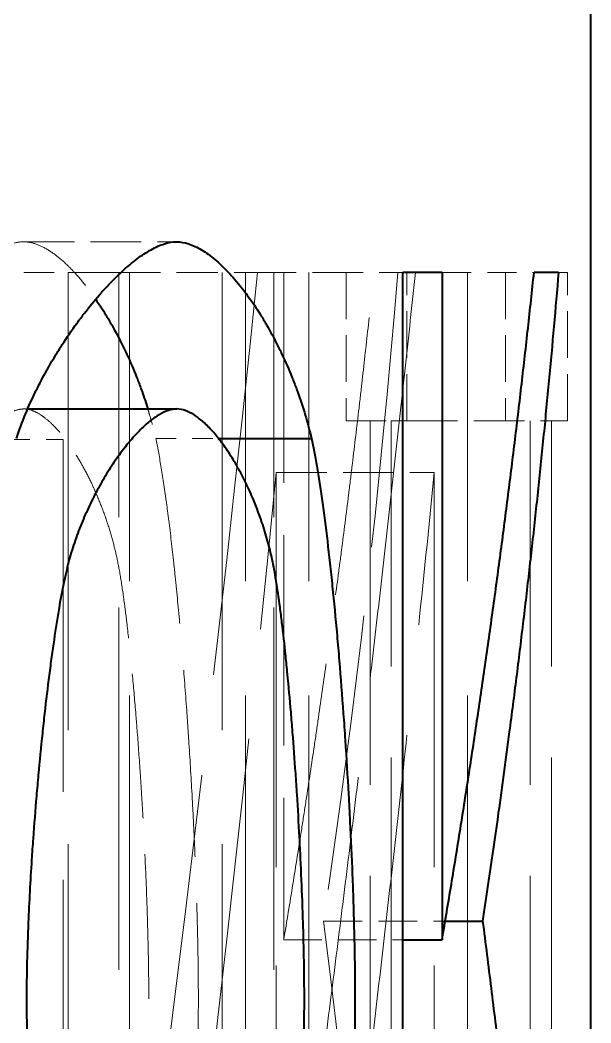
# Model space of a CAD drawing. Header units: millimetres. Extents: x 0 to 51860, y 0 to 5940.
# Drawn here: x 5373.14 to 5376.68, y 1726.55 to 1732.77 of the extents above; entities that cross this region are included whole.
import ezdxf

# ---------------------------------------------------------------- set-up
doc = ezdxf.new("R2010")
doc.units = ezdxf.units.MM
doc.header["$LTSCALE"] = 10
doc.linetypes.add('DASHED', pattern=[0.2067, 0.1654, -0.0413])
doc.layers.add('가려진 것(ISO)', color=2, linetype='DASHED', lineweight=18)
doc.layers.add('가시적인 것(ISO)', color=3, linetype='Continuous', lineweight=40)

msp = doc.modelspace()

# ---------------------------------------------------------------- linework, layer by layer
at = {"layer": '가려진 것(ISO)', "ltscale": 0.19037}
for p, q in [((5373.1633, 1731.393), (5374.1122, 1731.393)), ((5374.539, 1731.2034), (5375.5158, 1731.2034)), ((5375.5394, 1730.2844), (5376.5366, 1730.2844)), ((5372.4732, 1730.1677), (5373.4081, 1730.1677)), ((5374.7294, 1729.9635), (5375.7101, 1729.9635))]:
    msp.add_line(p, q, dxfattribs=at)
at = {"layer": '가려진 것(ISO)', "ltscale": 0.113745}
msp.add_line((5372.8762, 1731.2034), (5373.4399, 1731.2034), dxfattribs=at)
at = {"layer": '가려진 것(ISO)', "ltscale": 1.714127}
for p, q in [((5373.4399, 1731.2034), (5373.4399, 1722.2034)), ((5373.8193, 1722.2034), (5373.8193, 1731.2034)), ((5374.3944, 1731.2034), (5374.3944, 1722.2034)), ((5374.539, 1722.2034), (5374.539, 1731.2034)), ((5374.9315, 1722.2034), (5374.9315, 1731.2034)), ((5375.9162, 1722.2034), (5375.9162, 1731.2034))]:
    msp.add_line(p, q, dxfattribs=at)
at = {"layer": '가려진 것(ISO)', "ltscale": 0.208214}
msp.add_line((5373.7544, 1731.2034), (5373.4399, 1731.2034), dxfattribs=at)
at = {"layer": '가려진 것(ISO)', "ltscale": 1.357112}
for p, q in [((5373.7544, 1724.0778), (5373.7544, 1731.2034)), ((5374.7153, 1724.0778), (5374.7153, 1731.2034))]:
    msp.add_line(p, q, dxfattribs=at)
at = {"layer": '가려진 것(ISO)', "ltscale": 0.155415}
msp.add_line((5373.7544, 1731.2034), (5374.539, 1731.2034), dxfattribs=at)
at = {"layer": '가려진 것(ISO)', "ltscale": 0.787555}
msp.add_line((5374.7763, 1731.2034), (5374.7763, 1727.0681), dxfattribs=at)
at = {"layer": '가려진 것(ISO)', "ltscale": 0.174935}
for p, q in [((5375.1626, 1731.2034), (5375.1626, 1730.2844)), ((5375.5394, 1730.2844), (5375.5394, 1731.2034)), ((5376.152, 1731.2034), (5376.152, 1730.2844)), ((5376.5366, 1730.2844), (5376.5366, 1731.2034))]:
    msp.add_line(p, q, dxfattribs=at)
at = {"layer": '가려진 것(ISO)', "ltscale": 0.109331}
msp.add_line((5375.7579, 1731.2034), (5376.3284, 1731.2034), dxfattribs=at)
at = {"layer": '가려진 것(ISO)', "ltscale": 0.010728}
msp.add_line((5376.4799, 1731.2034), (5376.5366, 1731.2034), dxfattribs=at)
at = {"layer": '가려진 것(ISO)', "ltscale": 0.004581}
msp.add_line((5373.1656, 1730.3574), (5373.1889, 1730.3574), dxfattribs=at)
at = {"layer": '가려진 것(ISO)', "ltscale": 0.21366}
for p, q in [((5375.1626, 1730.2844), (5375.3123, 1730.2844)), ((5375.4416, 1730.2844), (5375.5394, 1730.2844))]:
    msp.add_line(p, q, dxfattribs=at)
at = {"layer": '가려진 것(ISO)', "ltscale": 1.364058}
for p, q in [((5375.3123, 1730.2844), (5375.3123, 1723.1223)), ((5375.4416, 1723.1223), (5375.4416, 1730.2844)), ((5376.3048, 1730.2844), (5376.3048, 1723.1223)), ((5376.4368, 1723.1223), (5376.4368, 1730.2844))]:
    msp.add_line(p, q, dxfattribs=at)
at = {"layer": '가려진 것(ISO)', "ltscale": 0.024719}
msp.add_line((5375.3123, 1730.2844), (5375.4416, 1730.2844), dxfattribs=at)
at = {"layer": '가려진 것(ISO)', "ltscale": 0.076738}
msp.add_line((5373.9827, 1730.175), (5374.3722, 1730.175), dxfattribs=at)
at = {"layer": '가려진 것(ISO)', "ltscale": 1.319605}
msp.add_line((5373.4081, 1730.1677), (5373.4081, 1723.239), dxfattribs=at)
at = {"layer": '가려진 것(ISO)', "ltscale": 1.477969}
for p, q in [((5374.7294, 1729.9635), (5374.7294, 1722.2034)), ((5375.7101, 1729.9635), (5375.7101, 1722.2034))]:
    msp.add_line(p, q, dxfattribs=at)
at = {"layer": '가려진 것(ISO)', "ltscale": 0.145625}
msp.add_line((5375.0228, 1727.1847), (5375.7777, 1727.1847), dxfattribs=at)
at = {"layer": '가려진 것(ISO)', "ltscale": 0.143387}
msp.add_line((5374.7763, 1727.0681), (5375.5158, 1727.0681), dxfattribs=at)
at = {"layer": '가려진 것(ISO)', "ltscale": 0.600494}
msp.add_open_spline([(5372.1907, 1730.175), (5372.2065, 1730.2249), (5372.2247, 1730.2748), (5372.2649, 1730.3744), (5372.287, 1730.4239), (5372.3225, 1730.4974), (5372.3347, 1730.5217), (5372.3725, 1730.5941), (5372.3991, 1730.6416), (5372.4405, 1730.7112), (5372.4546, 1730.734), (5372.4974, 1730.8017), (5372.5269, 1730.8455), (5372.5719, 1730.9086), (5372.587, 1730.9292), (5372.6327, 1730.9896), (5372.6636, 1731.028), (5372.7099, 1731.0822), (5372.7254, 1731.0997), (5372.7717, 1731.1503), (5372.8025, 1731.1816), (5372.8482, 1731.2244), (5372.8633, 1731.2379), (5372.9083, 1731.2763), (5372.9378, 1731.2989), (5372.9808, 1731.3277), (5372.9949, 1731.3365), (5373.0367, 1731.3601), (5373.0637, 1731.3722), (5373.1153, 1731.3887), (5373.14, 1731.393), (5373.1633, 1731.393)], degree=3, knots=[0, 0, 0, 0, 0.083333, 0.083333, 0.166667, 0.166667, 0.208333, 0.208333, 0.291667, 0.291667, 0.333333, 0.333333, 0.416667, 0.416667, 0.458333, 0.458333, 0.541667, 0.541667, 0.583333, 0.583333, 0.666667, 0.666667, 0.708333, 0.708333, 0.791667, 0.791667, 0.833333, 0.833333, 0.916667, 0.916667, 1, 1, 1, 1], dxfattribs=at)
at = {"layer": '가려진 것(ISO)', "ltscale": 0.29248}
msp.add_open_spline([(5373.1633, 1731.393), (5373.187, 1731.393), (5373.2117, 1731.3886), (5373.2626, 1731.3715), (5373.2887, 1731.359), (5373.3285, 1731.3347), (5373.3419, 1731.3257), (5373.3822, 1731.2961), (5373.4094, 1731.273), (5373.4501, 1731.2337), (5373.4636, 1731.2198), (5373.5042, 1731.1762), (5373.5311, 1731.1442), (5373.5709, 1731.0927), (5373.584, 1731.075), (5373.6016, 1731.0502), (5373.6062, 1731.0437), (5373.6107, 1731.0372)], degree=3, knots=[0, 0, 0, 0, 0.0833333, 0.0833333, 0.1666667, 0.1666667, 0.2083333, 0.2083333, 0.2916667, 0.2916667, 0.3333333, 0.3333333, 0.4166667, 0.4166667, 0.4583333, 0.4583333, 0.4729508, 0.4729508, 0.4729508, 0.4729508], dxfattribs=at)
at = {"layer": '가려진 것(ISO)', "ltscale": 1.516449}
msp.add_open_spline([(5374.6143, 1731.2034), (5374.3692, 1728.8282), (5374.0823, 1726.453), (5373.7544, 1724.0778)], degree=3, dxfattribs=at)
at = {"layer": '가려진 것(ISO)', "ltscale": 1.522627}
msp.add_open_spline([(5375.5927, 1731.2034), (5375.5718, 1731.0055), (5375.5296, 1730.6096), (5375.4753, 1730.1147), (5375.4198, 1729.6199), (5375.3746, 1729.224), (5375.317, 1728.7292), (5375.27, 1728.3333), (5375.2101, 1727.8385), (5375.1614, 1727.4426), (5375.0993, 1726.9478), (5375.0488, 1726.5519), (5374.9717, 1725.9581), (5374.8666, 1725.1664), (5374.7711, 1724.4736), (5374.7153, 1724.0778)], degree=3, knots=[0, 0, 0, 0, 0.0666216, 0.1332431, 0.1665539, 0.2331755, 0.2664863, 0.3331078, 0.3664186, 0.4330402, 0.466351, 0.5329725, 0.5662833, 0.6662157, 0.7994588, 0.7994588, 0.7994588, 0.7994588], dxfattribs=at)
at = {"layer": '가려진 것(ISO)', "ltscale": 1.046337}
msp.add_open_spline([(5374.7763, 1727.0681), (5374.7954, 1727.1829), (5374.8143, 1727.2978), (5374.8514, 1727.5275), (5374.8788, 1727.6998), (5374.9234, 1727.987), (5374.9581, 1728.2168), (5375.0003, 1728.5039), (5375.0332, 1728.7337), (5375.0732, 1729.0208), (5375.1043, 1729.2506), (5375.142, 1729.5378), (5375.1712, 1729.7675), (5375.2066, 1730.0547), (5375.234, 1730.2844), (5375.2539, 1730.4567), (5375.2736, 1730.629), (5375.2864, 1730.7439), (5375.3114, 1730.9736), (5375.3235, 1731.0885), (5375.3354, 1731.2034)], degree=3, knots=[0, 0, 0, 0, 0.0461882, 0.0461882, 0.0923765, 0.1154706, 0.1616589, 0.184753, 0.2309412, 0.2540354, 0.3002236, 0.3233177, 0.369506, 0.3926001, 0.4387884, 0.4618825, 0.4618825, 0.5080707, 0.5080707, 0.554259, 0.554259, 0.554259, 0.554259], dxfattribs=at)
at = {"layer": '가려진 것(ISO)', "ltscale": 1.034278}
msp.add_open_spline([(5375.4839, 1731.2034), (5375.375, 1729.8638), (5375.2212, 1728.5243), (5375.0228, 1727.1847)], degree=3, dxfattribs=at)
at = {"layer": '가려진 것(ISO)', "ltscale": 0.423996}
msp.add_open_spline([(5373.1656, 1730.3574), (5373.1488, 1730.3574), (5373.1138, 1730.3511), (5373.0669, 1730.3287), (5373.0181, 1730.2965), (5372.9779, 1730.2631), (5372.9267, 1730.2128), (5372.8853, 1730.166), (5372.8337, 1730.1004), (5372.7927, 1730.0426), (5372.7427, 1729.9644), (5372.7039, 1729.8977), (5372.6576, 1729.8097), (5372.6227, 1729.7362), (5372.5824, 1729.6413), (5372.546, 1729.5437), (5372.5217, 1729.4639), (5372.5109, 1729.4238)], degree=3, knots=[0, 0, 0, 0, 0.083333, 0.166667, 0.208333, 0.291667, 0.333333, 0.416667, 0.458333, 0.541667, 0.583333, 0.666667, 0.708333, 0.791667, 0.833333, 0.916667, 1, 1, 1, 1], dxfattribs=at)
at = {"layer": '가려진 것(ISO)', "ltscale": 0.422311}
msp.add_open_spline([(5373.7443, 1729.4238), (5373.7362, 1729.4627), (5373.7175, 1729.5405), (5373.6886, 1729.6364), (5373.6559, 1729.7303), (5373.6271, 1729.8033), (5373.5883, 1729.8911), (5373.5551, 1729.9581), (5373.5117, 1730.0368), (5373.4755, 1730.0953), (5373.4292, 1730.1618), (5373.3915, 1730.2093), (5373.3443, 1730.2607), (5373.3066, 1730.2948), (5373.2604, 1730.3279), (5373.2155, 1730.3509), (5373.1817, 1730.3574), (5373.1656, 1730.3574)], degree=3, knots=[0, 0, 0, 0, 0.083333, 0.166667, 0.208333, 0.291667, 0.333333, 0.416667, 0.458333, 0.541667, 0.583333, 0.666667, 0.708333, 0.791667, 0.833333, 0.916667, 1, 1, 1, 1], dxfattribs=at)
at = {"layer": '가려진 것(ISO)', "ltscale": 0.049625}
msp.add_open_spline([(5373.9338, 1730.3574), (5373.9377, 1730.3449), (5373.9414, 1730.3325), (5373.9593, 1730.2715), (5373.9719, 1730.223), (5373.9827, 1730.175)], degree=3, knots=[0.8952939, 0.8952939, 0.8952939, 0.8952939, 0.9166667, 0.9166667, 1, 1, 1, 1], dxfattribs=at)
at = {"layer": '가려진 것(ISO)', "ltscale": 0.700023}
msp.add_open_spline([(5373.9827, 1730.175), (5373.9936, 1730.1252), (5374.0045, 1730.0673), (5374.0154, 1730.0025), (5374.0262, 1729.9377), (5374.037, 1729.8659), (5374.0477, 1729.7882), (5374.0531, 1729.7493), (5374.0584, 1729.709), (5374.0637, 1729.6673), (5374.0742, 1729.5839), (5374.0846, 1729.495), (5374.0947, 1729.4018), (5374.0997, 1729.3552), (5374.1047, 1729.3074), (5374.1096, 1729.2588), (5374.1194, 1729.1614), (5374.1289, 1729.0601), (5374.1381, 1728.956), (5374.1426, 1728.9039), (5374.1471, 1728.8512), (5374.1515, 1728.7978), (5374.1602, 1728.6911), (5374.1685, 1728.5821), (5374.1763, 1728.4717), (5374.1802, 1728.4165), (5374.184, 1728.361), (5374.1876, 1728.3053), (5374.1949, 1728.1939), (5374.2017, 1728.0817), (5374.2078, 1727.9697), (5374.2109, 1727.9137), (5374.2138, 1727.8578), (5374.2165, 1727.8021), (5374.222, 1727.6906), (5374.2269, 1727.5799), (5374.231, 1727.4709), (5374.2331, 1727.4165), (5374.235, 1727.3625), (5374.2367, 1727.309), (5374.24, 1727.2021), (5374.2427, 1727.0975), (5374.2444, 1726.9962), (5374.2462, 1726.8949), (5374.2471, 1726.797), (5374.2471, 1726.7034)], degree=3, knots=[0, 0, 0, 0, 0.083333, 0.083333, 0.083333, 0.166667, 0.166667, 0.166667, 0.208333, 0.208333, 0.208333, 0.291667, 0.291667, 0.291667, 0.333333, 0.333333, 0.333333, 0.416667, 0.416667, 0.416667, 0.458333, 0.458333, 0.458333, 0.541667, 0.541667, 0.541667, 0.583333, 0.583333, 0.583333, 0.666667, 0.666667, 0.666667, 0.708333, 0.708333, 0.708333, 0.791667, 0.791667, 0.791667, 0.833333, 0.833333, 0.833333, 0.916667, 0.916667, 0.916667, 1, 1, 1, 1], dxfattribs=at)
at = {"layer": '가려진 것(ISO)', "ltscale": 1.654386}
msp.add_open_spline([(5373.8153, 1722.2034), (5374.1699, 1724.7901), (5374.475, 1727.3768), (5374.7294, 1729.9635)], degree=3, dxfattribs=at)
at = {"layer": '가려진 것(ISO)', "ltscale": 1.66122}
msp.add_open_spline([(5374.7774, 1722.2034), (5374.8051, 1722.4011), (5374.8598, 1722.7965), (5374.9267, 1723.2908), (5374.9925, 1723.7851), (5375.0443, 1724.1805), (5375.1079, 1724.6748), (5375.1578, 1725.0702), (5375.2192, 1725.5645), (5375.2674, 1725.9599), (5375.3265, 1726.4542), (5375.3729, 1726.8496), (5375.4298, 1727.3438), (5375.4744, 1727.7393), (5375.5369, 1728.3049), (5375.6132, 1729.0134), (5375.676, 1729.623), (5375.7101, 1729.9635)], degree=3, knots=[0, 0, 0, 0, 0.0666667, 0.1333333, 0.1666667, 0.2333333, 0.2666667, 0.3333333, 0.3666667, 0.4333333, 0.4666667, 0.5333333, 0.5666667, 0.6333333, 0.6666667, 0.7574077, 0.872223, 0.872223, 0.872223, 0.872223], dxfattribs=at)
at = {"layer": '가려진 것(ISO)', "ltscale": 0.541709}
msp.add_open_spline([(5373.9397, 1726.7034), (5373.9397, 1726.7775), (5373.9383, 1726.9326), (5373.9334, 1727.1393), (5373.9264, 1727.3527), (5373.9191, 1727.5274), (5373.9083, 1727.7477), (5373.8982, 1727.9243), (5373.8842, 1728.1425), (5373.8718, 1728.3137), (5373.8553, 1728.5204), (5373.8412, 1728.6788), (5373.8228, 1728.865), (5373.8076, 1729.0032), (5373.7881, 1729.1595), (5373.7682, 1729.2979), (5373.7523, 1729.3861), (5373.7443, 1729.4238)], degree=3, knots=[0, 0, 0, 0, 0.083333, 0.166667, 0.208333, 0.291667, 0.333333, 0.416667, 0.458333, 0.541667, 0.583333, 0.666667, 0.708333, 0.791667, 0.833333, 0.916667, 1, 1, 1, 1], dxfattribs=at)
at = {"layer": '가려진 것(ISO)', "ltscale": 1.201057}
msp.add_open_spline([(5375.0228, 1727.1847), (5375.2328, 1725.5243), (5375.3929, 1723.8638), (5375.5026, 1722.2034)], degree=3, dxfattribs=at)
at = {"layer": '가려진 것(ISO)', "ltscale": 0.933334}
msp.add_open_spline([(5372.2512, 1726.7034), (5372.2512, 1726.5557), (5372.2586, 1726.2588), (5372.2846, 1725.8896), (5372.3216, 1725.5263), (5372.3594, 1725.2419), (5372.4154, 1724.8988), (5372.4664, 1724.6358), (5372.5365, 1724.3259), (5372.5971, 1724.0946), (5372.6768, 1723.8308), (5372.7431, 1723.6417), (5372.828, 1723.437), (5372.8967, 1723.3004), (5372.9739, 1723.1811), (5373.025, 1723.1217), (5373.0754, 1723.0797), (5373.117, 1723.0559), (5373.1495, 1723.0494), (5373.1656, 1723.0494)], degree=3, knots=[0, 0, 0, 0, 0.083333, 0.166667, 0.208333, 0.291667, 0.333333, 0.416667, 0.458333, 0.541667, 0.583333, 0.666667, 0.708333, 0.791667, 0.833333, 0.895833, 0.916667, 0.958333, 1, 1, 1, 1], dxfattribs=at)
at = {"layer": '가려진 것(ISO)', "ltscale": 0.932533}
msp.add_open_spline([(5373.1656, 1723.0494), (5373.1816, 1723.0494), (5373.2139, 1723.0559), (5373.2542, 1723.0797), (5373.3025, 1723.1217), (5373.3504, 1723.1811), (5373.4212, 1723.3004), (5373.4824, 1723.437), (5373.5557, 1723.6417), (5373.6115, 1723.8308), (5373.6769, 1724.0946), (5373.7252, 1724.3259), (5373.78, 1724.6358), (5373.8189, 1724.8988), (5373.8609, 1725.2419), (5373.8887, 1725.5263), (5373.9157, 1725.8896), (5373.9344, 1726.2588), (5373.9397, 1726.5557), (5373.9397, 1726.7034)], degree=3, knots=[0, 0, 0, 0, 0.041667, 0.083333, 0.104167, 0.166667, 0.208333, 0.291667, 0.333333, 0.416667, 0.458333, 0.541667, 0.583333, 0.666667, 0.708333, 0.791667, 0.833333, 0.916667, 1, 1, 1, 1], dxfattribs=at)
at = {"layer": '가려진 것(ISO)', "ltscale": 0.698912}
msp.add_open_spline([(5374.2471, 1726.7034), (5374.2471, 1726.6122), (5374.2462, 1726.5163), (5374.2445, 1726.4168), (5374.2428, 1726.3173), (5374.2402, 1726.2142), (5374.2369, 1726.1084), (5374.2353, 1726.0556), (5374.2334, 1726.0021), (5374.2314, 1725.9481), (5374.2273, 1725.84), (5374.2226, 1725.73), (5374.2172, 1725.619), (5374.2145, 1725.5635), (5374.2116, 1725.5077), (5374.2086, 1725.4519), (5374.2025, 1725.3402), (5374.1959, 1725.2281), (5374.1887, 1725.1166), (5374.1851, 1725.0609), (5374.1814, 1725.0053), (5374.1775, 1724.95), (5374.1698, 1724.8395), (5374.1616, 1724.7301), (5374.1529, 1724.623), (5374.1486, 1724.5695), (5374.1441, 1724.5165), (5374.1396, 1724.4642), (5374.1305, 1724.3596), (5374.121, 1724.2578), (5374.1112, 1724.1599), (5374.1063, 1724.1109), (5374.1013, 1724.0629), (5374.0962, 1724.016), (5374.0861, 1723.9223), (5374.0757, 1723.8329), (5374.0651, 1723.749), (5374.0598, 1723.707), (5374.0544, 1723.6664), (5374.049, 1723.6273), (5374.0382, 1723.5492), (5374.0272, 1723.477), (5374.0161, 1723.4119), (5374.0051, 1723.3469), (5373.9939, 1723.2889), (5373.9827, 1723.239)], degree=3, knots=[0, 0, 0, 0, 0.083333, 0.083333, 0.083333, 0.166667, 0.166667, 0.166667, 0.208333, 0.208333, 0.208333, 0.291667, 0.291667, 0.291667, 0.333333, 0.333333, 0.333333, 0.416667, 0.416667, 0.416667, 0.458333, 0.458333, 0.458333, 0.541667, 0.541667, 0.541667, 0.583333, 0.583333, 0.583333, 0.666667, 0.666667, 0.666667, 0.708333, 0.708333, 0.708333, 0.791667, 0.791667, 0.791667, 0.833333, 0.833333, 0.833333, 0.916667, 0.916667, 0.916667, 1, 1, 1, 1], dxfattribs=at)
at = {"layer": '가시적인 것(ISO)'}
for p, q in [((5376.6812, 1711.7463), (5376.6812, 1745.7463)), ((5375.7579, 1731.2034), (5375.5158, 1731.2034)), ((5375.5158, 1722.2034), (5375.5158, 1731.2034)), ((5375.7579, 1731.2034), (5375.7579, 1727.0681)), ((5376.4799, 1731.2034), (5376.3284, 1731.2034)), ((5373.1889, 1730.3574), (5374.1145, 1730.3574)), ((5374.3722, 1730.175), (5374.9483, 1730.175)), ((5375.7777, 1727.1847), (5376.0095, 1727.1847)), ((5375.5158, 1727.0681), (5375.7579, 1727.0681))]:
    msp.add_line(p, q, dxfattribs=at)
for points, knots in [([(5373.1198, 1730.175), (5373.136, 1730.2249), (5373.1545, 1730.2748), (5373.1751, 1730.3246), (5373.1956, 1730.3744), (5373.2181, 1730.4239), (5373.2423, 1730.4729), (5373.2543, 1730.4974), (5373.2668, 1730.5217), (5373.2797, 1730.5459), (5373.3053, 1730.5941), (5373.3324, 1730.6416), (5373.3606, 1730.688), (5373.3747, 1730.7112), (5373.3891, 1730.734), (5373.4036, 1730.7566), (5373.4328, 1730.8017), (5373.4629, 1730.8455), (5373.4935, 1730.8876), (5373.5088, 1730.9086), (5373.5242, 1730.9292), (5373.5398, 1730.9493), (5373.5709, 1730.9896), (5373.6023, 1731.028), (5373.6339, 1731.0641), (5373.6496, 1731.0822), (5373.6654, 1731.0997), (5373.6812, 1731.1166), (5373.7127, 1731.1503), (5373.7441, 1731.1816), (5373.7752, 1731.2101), (5373.7907, 1731.2244), (5373.8061, 1731.2379), (5373.8214, 1731.2507), (5373.852, 1731.2763), (5373.8821, 1731.2989), (5373.9113, 1731.3181), (5373.926, 1731.3277), (5373.9404, 1731.3365), (5373.9546, 1731.3443), (5373.9831, 1731.3601), (5374.0106, 1731.3722), (5374.0369, 1731.3805), (5374.0632, 1731.3887), (5374.0884, 1731.393), (5374.1122, 1731.393)], [0, 0, 0, 0, 0.083333, 0.083333, 0.083333, 0.166667, 0.166667, 0.166667, 0.208333, 0.208333, 0.208333, 0.291667, 0.291667, 0.291667, 0.333333, 0.333333, 0.333333, 0.416667, 0.416667, 0.416667, 0.458333, 0.458333, 0.458333, 0.541667, 0.541667, 0.541667, 0.583333, 0.583333, 0.583333, 0.666667, 0.666667, 0.666667, 0.708333, 0.708333, 0.708333, 0.791667, 0.791667, 0.791667, 0.833333, 0.833333, 0.833333, 0.916667, 0.916667, 0.916667, 1, 1, 1, 1]), ([(5374.1122, 1731.393), (5374.1364, 1731.393), (5374.1616, 1731.3886), (5374.1875, 1731.38), (5374.2135, 1731.3715), (5374.2401, 1731.359), (5374.2672, 1731.3428), (5374.2808, 1731.3347), (5374.2944, 1731.3257), (5374.3081, 1731.3158), (5374.3356, 1731.2961), (5374.3632, 1731.273), (5374.3909, 1731.2468), (5374.4048, 1731.2337), (5374.4186, 1731.2198), (5374.4324, 1731.2053), (5374.46, 1731.1762), (5374.4875, 1731.1442), (5374.5145, 1731.1099), (5374.528, 1731.0927), (5374.5415, 1731.075), (5374.5547, 1731.0566), (5374.5813, 1731.02), (5374.6074, 1730.9812), (5374.6327, 1730.9405), (5374.6453, 1730.9202), (5374.6578, 1730.8994), (5374.67, 1730.8783), (5374.6945, 1730.8359), (5374.7181, 1730.792), (5374.7407, 1730.7469), (5374.752, 1730.7243), (5374.763, 1730.7015), (5374.7737, 1730.6784), (5374.7952, 1730.6322), (5374.8154, 1730.585), (5374.8344, 1730.5373), (5374.8438, 1730.5134), (5374.853, 1730.4894), (5374.8617, 1730.4653), (5374.8793, 1730.4171), (5374.8954, 1730.3685), (5374.9098, 1730.32), (5374.9243, 1730.2715), (5374.9372, 1730.223), (5374.9483, 1730.175)], [0, 0, 0, 0, 0.083333, 0.083333, 0.083333, 0.166667, 0.166667, 0.166667, 0.208333, 0.208333, 0.208333, 0.291667, 0.291667, 0.291667, 0.333333, 0.333333, 0.333333, 0.416667, 0.416667, 0.416667, 0.458333, 0.458333, 0.458333, 0.541667, 0.541667, 0.541667, 0.583333, 0.583333, 0.583333, 0.666667, 0.666667, 0.666667, 0.708333, 0.708333, 0.708333, 0.791667, 0.791667, 0.791667, 0.833333, 0.833333, 0.833333, 0.916667, 0.916667, 0.916667, 1, 1, 1, 1]), ([(5375.7579, 1727.0681), (5375.7775, 1727.1829), (5375.816, 1727.4127), (5375.8625, 1727.6998), (5375.908, 1727.987), (5375.9434, 1728.2168), (5375.9865, 1728.5039), (5376.0201, 1728.7337), (5376.0608, 1729.0208), (5376.0925, 1729.2506), (5376.131, 1729.5378), (5376.1609, 1729.7675), (5376.197, 1730.0547), (5376.225, 1730.2844), (5376.2588, 1730.5716), (5376.2914, 1730.8588), (5376.3163, 1731.0885), (5376.3284, 1731.2034)], [0, 0, 0, 0, 0.0461882, 0.0923765, 0.1154706, 0.1616589, 0.184753, 0.2309412, 0.2540354, 0.3002236, 0.3233177, 0.369506, 0.3926001, 0.4387884, 0.4618825, 0.5080707, 0.554259, 0.554259, 0.554259, 0.554259]), ([(5376.4799, 1731.2034), (5376.4706, 1731.0918), (5376.4515, 1730.8685), (5376.4259, 1730.5894), (5376.3992, 1730.3104), (5376.3769, 1730.0871), (5376.3478, 1729.808), (5376.3236, 1729.5848), (5376.2921, 1729.3057), (5376.2659, 1729.0824), (5376.2321, 1728.8034), (5376.204, 1728.5801), (5376.1605, 1728.2452), (5376.1, 1727.7987), (5376.0432, 1727.408), (5376.0095, 1727.1847)], [0, 0, 0, 0, 0.0456734, 0.0913468, 0.1141835, 0.1598569, 0.1826936, 0.2283671, 0.2512038, 0.2968772, 0.3197139, 0.3653873, 0.388224, 0.4567341, 0.5480809, 0.5480809, 0.5480809, 0.5480809]), ([(5373.6107, 1731.0372), (5373.632, 1731.0063), (5373.653, 1730.974), (5373.6858, 1730.9202), (5373.698, 1730.8994), (5373.734, 1730.8359), (5373.7572, 1730.792), (5373.7904, 1730.7243), (5373.8012, 1730.7015), (5373.8327, 1730.6322), (5373.8526, 1730.585), (5373.8804, 1730.5134), (5373.8893, 1730.4894), (5373.9107, 1730.4295), (5373.9227, 1730.3934), (5373.9338, 1730.3574)], [0.4729508, 0.4729508, 0.4729508, 0.4729508, 0.5416667, 0.5416667, 0.5833333, 0.5833333, 0.6666667, 0.6666667, 0.7083333, 0.7083333, 0.7916667, 0.7916667, 0.8333333, 0.8333333, 0.8952939, 0.8952939, 0.8952939, 0.8952939]), ([(5374.1145, 1730.3574), (5374.0974, 1730.3574), (5374.0796, 1730.3542), (5374.0611, 1730.3482), (5374.0425, 1730.3421), (5374.0234, 1730.3332), (5374.0037, 1730.3216), (5373.9742, 1730.3043), (5373.9436, 1730.2809), (5373.9125, 1730.2524), (5373.9021, 1730.243), (5373.8917, 1730.2329), (5373.8812, 1730.2223), (5373.8602, 1730.2011), (5373.8391, 1730.1777), (5373.818, 1730.1524), (5373.8075, 1730.1398), (5373.797, 1730.1267), (5373.7865, 1730.1131), (5373.7655, 1730.086), (5373.7446, 1730.057), (5373.724, 1730.0266), (5373.7137, 1730.0113), (5373.7035, 1729.9957), (5373.6934, 1729.9797), (5373.6732, 1729.9477), (5373.6534, 1729.9144), (5373.6342, 1729.8798), (5373.6246, 1729.8625), (5373.6151, 1729.8449), (5373.6059, 1729.8271), (5373.5873, 1729.7914), (5373.5695, 1729.7546), (5373.5526, 1729.717), (5373.5442, 1729.6982), (5373.536, 1729.6793), (5373.528, 1729.6601), (5373.5121, 1729.6218), (5373.4972, 1729.5828), (5373.4836, 1729.5433), (5373.4699, 1729.5038), (5373.4575, 1729.4639), (5373.4466, 1729.4238)], [0, 0, 0, 0, 0.083333, 0.083333, 0.083333, 0.166667, 0.166667, 0.166667, 0.291667, 0.291667, 0.291667, 0.333333, 0.333333, 0.333333, 0.416667, 0.416667, 0.416667, 0.458333, 0.458333, 0.458333, 0.541667, 0.541667, 0.541667, 0.583333, 0.583333, 0.583333, 0.666667, 0.666667, 0.666667, 0.708333, 0.708333, 0.708333, 0.791667, 0.791667, 0.791667, 0.833333, 0.833333, 0.833333, 0.916667, 0.916667, 0.916667, 1, 1, 1, 1]), ([(5374.705, 1729.4238), (5374.6967, 1729.4627), (5374.6872, 1729.5016), (5374.6765, 1729.5402), (5374.6658, 1729.5789), (5374.654, 1729.6172), (5374.6412, 1729.655), (5374.622, 1729.7118), (5374.6005, 1729.7673), (5374.5773, 1729.8207), (5374.5696, 1729.8384), (5374.5617, 1729.856), (5374.5536, 1729.8733), (5374.5373, 1729.9079), (5374.5204, 1729.9414), (5374.503, 1729.9735), (5374.4942, 1729.9896), (5374.4854, 1730.0053), (5374.4764, 1730.0207), (5374.4584, 1730.0514), (5374.44, 1730.0806), (5374.4212, 1730.1081), (5374.4118, 1730.1219), (5374.4024, 1730.1352), (5374.3929, 1730.148), (5374.3739, 1730.1737), (5374.3547, 1730.1974), (5374.3354, 1730.2191), (5374.3258, 1730.2299), (5374.3161, 1730.2401), (5374.3065, 1730.2498), (5374.2872, 1730.2692), (5374.268, 1730.2863), (5374.249, 1730.3008), (5374.2396, 1730.3081), (5374.2301, 1730.3147), (5374.2208, 1730.3206), (5374.2021, 1730.3325), (5374.1838, 1730.3417), (5374.166, 1730.3479), (5374.1482, 1730.3541), (5374.131, 1730.3574), (5374.1145, 1730.3574)], [0, 0, 0, 0, 0.083333, 0.083333, 0.083333, 0.166667, 0.166667, 0.166667, 0.291667, 0.291667, 0.291667, 0.333333, 0.333333, 0.333333, 0.416667, 0.416667, 0.416667, 0.458333, 0.458333, 0.458333, 0.541667, 0.541667, 0.541667, 0.583333, 0.583333, 0.583333, 0.666667, 0.666667, 0.666667, 0.708333, 0.708333, 0.708333, 0.791667, 0.791667, 0.791667, 0.833333, 0.833333, 0.833333, 0.916667, 0.916667, 0.916667, 1, 1, 1, 1]), ([(5374.9483, 1730.175), (5374.9593, 1730.1252), (5374.9705, 1730.0673), (5374.9816, 1730.0025), (5374.9926, 1729.9377), (5375.0037, 1729.8659), (5375.0146, 1729.7882), (5375.02, 1729.7493), (5375.0255, 1729.709), (5375.0308, 1729.6673), (5375.0416, 1729.5839), (5375.0522, 1729.495), (5375.0625, 1729.4018), (5375.0676, 1729.3552), (5375.0727, 1729.3074), (5375.0777, 1729.2588), (5375.0877, 1729.1614), (5375.0974, 1729.0601), (5375.1067, 1728.956), (5375.1114, 1728.9039), (5375.116, 1728.8512), (5375.1204, 1728.7978), (5375.1293, 1728.6911), (5375.1378, 1728.5821), (5375.1458, 1728.4717), (5375.1497, 1728.4165), (5375.1536, 1728.361), (5375.1573, 1728.3053), (5375.1648, 1728.1939), (5375.1716, 1728.0817), (5375.1779, 1727.9697), (5375.181, 1727.9137), (5375.184, 1727.8578), (5375.1868, 1727.8021), (5375.1924, 1727.6906), (5375.1974, 1727.5799), (5375.2016, 1727.4709), (5375.2037, 1727.4165), (5375.2056, 1727.3625), (5375.2073, 1727.309), (5375.2108, 1727.2021), (5375.2135, 1727.0975), (5375.2153, 1726.9962), (5375.2171, 1726.8949), (5375.218, 1726.797), (5375.218, 1726.7034)], [0, 0, 0, 0, 0.083333, 0.083333, 0.083333, 0.166667, 0.166667, 0.166667, 0.208333, 0.208333, 0.208333, 0.291667, 0.291667, 0.291667, 0.333333, 0.333333, 0.333333, 0.416667, 0.416667, 0.416667, 0.458333, 0.458333, 0.458333, 0.541667, 0.541667, 0.541667, 0.583333, 0.583333, 0.583333, 0.666667, 0.666667, 0.666667, 0.708333, 0.708333, 0.708333, 0.791667, 0.791667, 0.791667, 0.833333, 0.833333, 0.833333, 0.916667, 0.916667, 0.916667, 1, 1, 1, 1]), ([(5373.4466, 1729.4238), (5373.4361, 1729.3855), (5373.4255, 1729.3408), (5373.4149, 1729.2905), (5373.4043, 1729.2401), (5373.3937, 1729.1842), (5373.3832, 1729.1235), (5373.378, 1729.0932), (5373.3728, 1729.0616), (5373.3676, 1729.029), (5373.3572, 1728.9638), (5373.3469, 1728.8942), (5373.3369, 1728.821), (5373.3319, 1728.7845), (5373.3269, 1728.747), (5373.322, 1728.7088), (5373.3122, 1728.6323), (5373.3026, 1728.5528), (5373.2934, 1728.471), (5373.2888, 1728.4301), (5373.2843, 1728.3886), (5373.2799, 1728.3466), (5373.2711, 1728.2627), (5373.2626, 1728.177), (5373.2547, 1728.0902), (5373.2507, 1728.0468), (5373.2468, 1728.0032), (5373.2431, 1727.9594), (5373.2356, 1727.8718), (5373.2287, 1727.7835), (5373.2224, 1727.6956), (5373.2192, 1727.6516), (5373.2162, 1727.6076), (5373.2133, 1727.5638), (5373.2048, 1727.4325), (5373.1978, 1727.3026), (5373.1925, 1727.1769), (5373.1854, 1727.0093), (5373.1816, 1726.8493), (5373.1816, 1726.7034)], [0, 0, 0, 0, 0.083333, 0.083333, 0.083333, 0.166667, 0.166667, 0.166667, 0.208333, 0.208333, 0.208333, 0.291667, 0.291667, 0.291667, 0.333333, 0.333333, 0.333333, 0.416667, 0.416667, 0.416667, 0.458333, 0.458333, 0.458333, 0.541667, 0.541667, 0.541667, 0.583333, 0.583333, 0.583333, 0.666667, 0.666667, 0.666667, 0.708333, 0.708333, 0.708333, 0.833333, 0.833333, 0.833333, 1, 1, 1, 1]), ([(5374.9043, 1726.7034), (5374.9043, 1726.7775), (5374.9036, 1726.8551), (5374.9023, 1726.9352), (5374.9009, 1727.0153), (5374.8989, 1727.098), (5374.8963, 1727.1824), (5374.8951, 1727.2247), (5374.8936, 1727.2673), (5374.8921, 1727.3103), (5374.8889, 1727.3963), (5374.8852, 1727.4837), (5374.881, 1727.5716), (5374.8789, 1727.6155), (5374.8767, 1727.6596), (5374.8744, 1727.7037), (5374.8697, 1727.7919), (5374.8646, 1727.8802), (5374.8591, 1727.9678), (5374.8563, 1728.0116), (5374.8534, 1728.0552), (5374.8505, 1728.0986), (5374.8446, 1728.1853), (5374.8383, 1728.2709), (5374.8317, 1728.3545), (5374.8284, 1728.3964), (5374.825, 1728.4377), (5374.8215, 1728.4785), (5374.8147, 1728.56), (5374.8075, 1728.6392), (5374.8001, 1728.7153), (5374.7964, 1728.7533), (5374.7926, 1728.7905), (5374.7888, 1728.8269), (5374.7812, 1728.8995), (5374.7735, 1728.9686), (5374.7656, 1729.0334), (5374.7616, 1729.0657), (5374.7576, 1729.097), (5374.7536, 1729.1271), (5374.7456, 1729.1872), (5374.7375, 1729.2426), (5374.7294, 1729.2923), (5374.7213, 1729.342), (5374.7131, 1729.3861), (5374.705, 1729.4238)], [0, 0, 0, 0, 0.083333, 0.083333, 0.083333, 0.166667, 0.166667, 0.166667, 0.208333, 0.208333, 0.208333, 0.291667, 0.291667, 0.291667, 0.333333, 0.333333, 0.333333, 0.416667, 0.416667, 0.416667, 0.458333, 0.458333, 0.458333, 0.541667, 0.541667, 0.541667, 0.583333, 0.583333, 0.583333, 0.666667, 0.666667, 0.666667, 0.708333, 0.708333, 0.708333, 0.791667, 0.791667, 0.791667, 0.833333, 0.833333, 0.833333, 0.916667, 0.916667, 0.916667, 1, 1, 1, 1]), ([(5376.0095, 1727.1847), (5376.0273, 1727.0464), (5376.0623, 1726.7696), (5376.1043, 1726.4237), (5376.145, 1726.0778), (5376.1764, 1725.801), (5376.2144, 1725.4551), (5376.2438, 1725.1784), (5376.2791, 1724.8324), (5376.3063, 1724.5557), (5376.339, 1724.2098), (5376.364, 1723.933), (5376.4, 1723.5179), (5376.4452, 1722.9644), (5376.4803, 1722.4801), (5376.499, 1722.2034)], [0, 0, 0, 0, 0.0529561, 0.1059121, 0.1323901, 0.1853462, 0.2118242, 0.2647803, 0.2912583, 0.3442143, 0.3706924, 0.4236484, 0.4501265, 0.5295605, 0.6354726, 0.6354726, 0.6354726, 0.6354726]), ([(5373.1816, 1726.7034), (5373.1816, 1726.5557), (5373.1854, 1726.4072), (5373.1926, 1726.2592), (5373.1998, 1726.1111), (5373.2104, 1725.9635), (5373.224, 1725.8173), (5373.2308, 1725.7443), (5373.2383, 1725.6716), (5373.2466, 1725.5995), (5373.2631, 1725.4552), (5373.2824, 1725.313), (5373.304, 1725.1741), (5373.3148, 1725.1047), (5373.3262, 1725.036), (5373.3382, 1724.9684), (5373.3621, 1724.833), (5373.3881, 1724.7016), (5373.4159, 1724.5751), (5373.4298, 1724.5118), (5373.4441, 1724.4498), (5373.4588, 1724.3893), (5373.4882, 1724.2681), (5373.5191, 1724.1524), (5373.551, 1724.0436), (5373.567, 1723.9891), (5373.5833, 1723.9364), (5373.5998, 1723.8854), (5373.6327, 1723.7836), (5373.6666, 1723.689), (5373.7009, 1723.6029), (5373.7181, 1723.5598), (5373.7354, 1723.5189), (5373.7528, 1723.4802), (5373.7876, 1723.4029), (5373.8227, 1723.3346), (5373.8577, 1723.2764), (5373.8752, 1723.2474), (5373.8927, 1723.2208), (5373.9102, 1723.197), (5373.9364, 1723.1613), (5373.9624, 1723.1316), (5373.9882, 1723.1084), (5374.014, 1723.0853), (5374.0396, 1723.0687), (5374.0647, 1723.0591), (5374.0815, 1723.0527), (5374.0981, 1723.0494), (5374.1145, 1723.0494)], [0, 0, 0, 0, 0.083333, 0.083333, 0.083333, 0.166667, 0.166667, 0.166667, 0.208333, 0.208333, 0.208333, 0.291667, 0.291667, 0.291667, 0.333333, 0.333333, 0.333333, 0.416667, 0.416667, 0.416667, 0.458333, 0.458333, 0.458333, 0.541667, 0.541667, 0.541667, 0.583333, 0.583333, 0.583333, 0.666667, 0.666667, 0.666667, 0.708333, 0.708333, 0.708333, 0.791667, 0.791667, 0.791667, 0.833333, 0.833333, 0.833333, 0.895833, 0.895833, 0.895833, 0.958333, 0.958333, 0.958333, 1, 1, 1, 1]), ([(5374.1145, 1723.0494), (5374.1309, 1723.0494), (5374.1473, 1723.0527), (5374.1638, 1723.0591), (5374.1802, 1723.0655), (5374.1967, 1723.075), (5374.2131, 1723.0875), (5374.246, 1723.1124), (5374.2787, 1723.1493), (5374.311, 1723.197), (5374.3272, 1723.2208), (5374.3432, 1723.2474), (5374.3591, 1723.2764), (5374.3909, 1723.3346), (5374.4221, 1723.4029), (5374.4525, 1723.4802), (5374.4677, 1723.5189), (5374.4826, 1723.5598), (5374.4974, 1723.6029), (5374.5268, 1723.689), (5374.5553, 1723.7836), (5374.5826, 1723.8854), (5374.5962, 1723.9364), (5374.6095, 1723.9891), (5374.6225, 1724.0436), (5374.6485, 1724.1524), (5374.6732, 1724.2681), (5374.6963, 1724.3893), (5374.7078, 1724.4498), (5374.719, 1724.5118), (5374.7298, 1724.5751), (5374.7513, 1724.7016), (5374.7712, 1724.833), (5374.7892, 1724.9684), (5374.7983, 1725.036), (5374.8068, 1725.1047), (5374.8149, 1725.1741), (5374.831, 1725.313), (5374.8452, 1725.4552), (5374.8573, 1725.5995), (5374.8633, 1725.6716), (5374.8688, 1725.7443), (5374.8738, 1725.8173), (5374.8837, 1725.9635), (5374.8913, 1726.1111), (5374.8965, 1726.2592), (5374.9016, 1726.4072), (5374.9043, 1726.5557), (5374.9043, 1726.7034)], [0, 0, 0, 0, 0.041667, 0.041667, 0.041667, 0.083333, 0.083333, 0.083333, 0.166667, 0.166667, 0.166667, 0.208333, 0.208333, 0.208333, 0.291667, 0.291667, 0.291667, 0.333333, 0.333333, 0.333333, 0.416667, 0.416667, 0.416667, 0.458333, 0.458333, 0.458333, 0.541667, 0.541667, 0.541667, 0.583333, 0.583333, 0.583333, 0.666667, 0.666667, 0.666667, 0.708333, 0.708333, 0.708333, 0.791667, 0.791667, 0.791667, 0.833333, 0.833333, 0.833333, 0.916667, 0.916667, 0.916667, 1, 1, 1, 1]), ([(5375.218, 1726.7034), (5375.218, 1726.6122), (5375.2171, 1726.5163), (5375.2153, 1726.4168), (5375.2136, 1726.3173), (5375.211, 1726.2142), (5375.2076, 1726.1084), (5375.2059, 1726.0556), (5375.204, 1726.0021), (5375.202, 1725.9481), (5375.1978, 1725.84), (5375.193, 1725.73), (5375.1875, 1725.619), (5375.1847, 1725.5635), (5375.1818, 1725.5077), (5375.1787, 1725.4519), (5375.1725, 1725.3402), (5375.1657, 1725.2281), (5375.1584, 1725.1166), (5375.1547, 1725.0609), (5375.1509, 1725.0053), (5375.147, 1724.95), (5375.1391, 1724.8395), (5375.1307, 1724.7301), (5375.1219, 1724.623), (5375.1175, 1724.5695), (5375.1129, 1724.5165), (5375.1083, 1724.4642), (5375.099, 1724.3596), (5375.0893, 1724.2578), (5375.0793, 1724.1599), (5375.0743, 1724.1109), (5375.0692, 1724.0629), (5375.0641, 1724.016), (5375.0537, 1723.9223), (5375.0431, 1723.8329), (5375.0323, 1723.749), (5375.0269, 1723.707), (5375.0214, 1723.6664), (5375.0159, 1723.6273), (5375.0048, 1723.5492), (5374.9936, 1723.477), (5374.9823, 1723.4119), (5374.971, 1723.3469), (5374.9597, 1723.2889), (5374.9483, 1723.239)], [0, 0, 0, 0, 0.083333, 0.083333, 0.083333, 0.166667, 0.166667, 0.166667, 0.208333, 0.208333, 0.208333, 0.291667, 0.291667, 0.291667, 0.333333, 0.333333, 0.333333, 0.416667, 0.416667, 0.416667, 0.458333, 0.458333, 0.458333, 0.541667, 0.541667, 0.541667, 0.583333, 0.583333, 0.583333, 0.666667, 0.666667, 0.666667, 0.708333, 0.708333, 0.708333, 0.791667, 0.791667, 0.791667, 0.833333, 0.833333, 0.833333, 0.916667, 0.916667, 0.916667, 1, 1, 1, 1])]:
    msp.add_open_spline(points, degree=3, knots=knots, dxfattribs=at)

doc.saveas('drawing.dxf')
